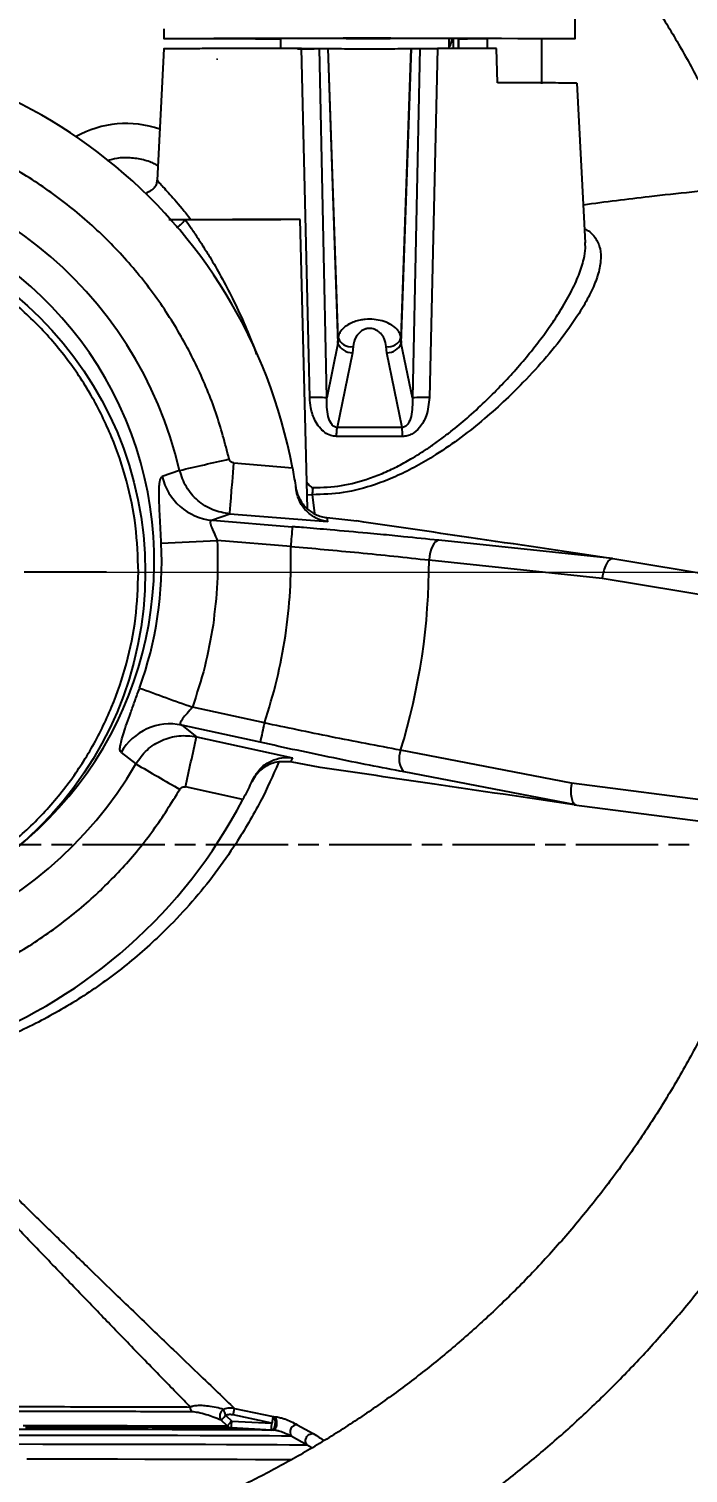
# Model space of a CAD drawing. Header units: millimetres. Extents: x 2379 to 4059, y 879 to 2067.
# Drawn here: x 3124.4 to 3220.6, y 1099.9 to 1310.6 of the extents above; entities that cross this region are included whole.
import ezdxf

# ---------------------------------------------------------------- set-up
doc = ezdxf.new("R2010")
doc.units = ezdxf.units.MM
doc.linetypes.add('AM_ISO08W050', pattern=[18, 12, -1.5, 3, -1.5])
doc.layers.add('AM_5', color=3, linetype='Continuous', lineweight=25)
doc.layers.add('AM_7', color=4, linetype='AM_ISO08W050', lineweight=25)
doc.styles.add('SLDTEXTSTYLE1', font='txt.shx', dxfattribs={"width": 0.7, "bigfont": 'gbcbig.shx'})
doc.dimstyles.new('SLDDIMSTYLE12$0', dxfattribs={"dimtxt": 12, "dimasz": 10, "dimexe": 0, "dimexo": 0.0625, "dimgap": 0.875, "dimtad": 1, "dimdec": 1, "dimlfac": 1.8, "dimrnd": 1e-09, "dimzin": 12, "dimdsep": 46, "dimtxsty": 'SLDTEXTSTYLE1', "dimcen": 0.09, "dimdle": 8.16, "dimclrd": 3, "dimclre": 3, "dimadec": 0, "dimazin": 3, "dimtfac": 1, "dimtdec": 1, "dimtofl": 0, "dimtmove": 0, "dimatfit": 3, "dimfxl": 0, "dimfrac": 2, "dimtolj": 1, "dimlwd": 5, "dimlwe": 5, "dimarcsym": 0})
doc.dimstyles.new('SLDDIMSTYLE12$3', dxfattribs={"dimtxt": 12, "dimasz": 10, "dimexe": 0, "dimexo": 0.0625, "dimgap": 0.875, "dimtad": 1, "dimdec": 1, "dimlfac": 1.8, "dimrnd": 1e-09, "dimzin": 12, "dimdsep": 46, "dimtxsty": 'SLDTEXTSTYLE1', "dimcen": 0.09, "dimdle": 8.16, "dimclrd": 3, "dimclre": 3, "dimadec": 0, "dimazin": 3, "dimtfac": 1, "dimtdec": 1, "dimtofl": 0, "dimtmove": 0, "dimatfit": 3, "dimfxl": 0, "dimfrac": 2, "dimtolj": 1, "dimlwd": 5, "dimlwe": 5, "dimarcsym": 0})

# ---------------------------------------------------------------- blocks, each defined once
blk = doc.blocks.new('*D35')
at = {"layer": 'AM_5', "color": 3, "lineweight": 5, "transparency": 16777216}
blk.add_line((3089.01, 1371.54), (3089.01, 1423.9), dxfattribs=at)
at = {"layer": 'AM_5', "color": 3, "linetype": 'Continuous', "lineweight": 5, "transparency": 16777216}
for p, q in [((3099.01, 1423.9), (3256.08, 1423.9)), ((3266.08, 1305.64), (3266.08, 1423.9))]:
    blk.add_line(p, q, dxfattribs=at)
at = {"layer": 'AM_5', "color": 3, "transparency": 16777216}
for points in [[(3099.01, 1425.57), (3099.01, 1422.24), (3089.01, 1423.9)], [(3256.08, 1425.57), (3256.08, 1422.24), (3266.08, 1423.9)]]:
    blk.add_solid(points, dxfattribs=at)
at = {"layer": 'Defpoints', "color": 0, "transparency": 16777216}
for p in [(3266.08, 1423.9), (3089.01, 1371.48), (3266.08, 1305.58)]:
    blk.add_point(p, dxfattribs=at)
at = {"layer": 'AM_5', "color": 0, "transparency": 16777216, "insert": (3177.54, 1430.78), "char_height": 12, "attachment_point": 5, "style": 'SLDTEXTSTYLE1'}
blk.add_mtext('\\A1;178', dxfattribs=at)
blk = doc.blocks.new('*D43')
at = {"layer": 'AM_5', "color": 3, "lineweight": 5, "transparency": 16777216}
blk.add_line((3381.35, 1348.79), (3395.7, 1348.79), dxfattribs=at)
at = {"layer": 'AM_5', "color": 3, "linetype": 'Continuous', "lineweight": 5, "transparency": 16777216}
for p, q in [((3395.7, 1338.79), (3395.7, 1241.34)), ((3135.75, 1231.34), (3395.7, 1231.34))]:
    blk.add_line(p, q, dxfattribs=at)
at = {"layer": 'AM_5', "color": 3, "transparency": 16777216}
for points in [[(3394.03, 1338.79), (3397.37, 1338.79), (3395.7, 1348.79)], [(3394.03, 1241.34), (3397.37, 1241.34), (3395.7, 1231.34)]]:
    blk.add_solid(points, dxfattribs=at)
at = {"layer": 'Defpoints', "color": 0, "transparency": 16777216}
for p in [(3381.29, 1348.79), (3135.69, 1231.34), (3395.7, 1231.34)]:
    blk.add_point(p, dxfattribs=at)
at = {"layer": 'AM_5', "color": 0, "transparency": 16777216, "insert": (3388.82, 1299.3), "char_height": 12, "attachment_point": 5, "rotation": 90, "style": 'SLDTEXTSTYLE1'}
blk.add_mtext('\\A1;115', dxfattribs=at)
blk = doc.blocks.new('*D31')
at = {"layer": 'AM_5', "color": 3, "linetype": 'Continuous', "lineweight": 5, "transparency": 16777216}
blk.add_line((3252.82, 1384.1), (3219.14, 1358.1), dxfattribs=at)
at = {"layer": 'AM_5', "color": 3, "lineweight": 5, "transparency": 16777216}
for p, q in [((3151.85, 1306.07), (3151.85, 1306.25)), ((3151.76, 1306.16), (3151.94, 1306.16))]:
    blk.add_line(p, q, dxfattribs=at)
at = {"layer": 'AM_5', "color": 3, "transparency": 16777216}
blk.add_solid([(3218.12, 1359.42), (3220.16, 1356.78), (3211.22, 1351.99)], dxfattribs=at)
at = {"layer": 'Defpoints', "color": 0, "transparency": 16777216}
for p in [(3211.22, 1351.99), (3092.48, 1260.33)]:
    blk.add_point(p, dxfattribs=at)
at = {"layer": 'AM_5', "color": 0, "transparency": 16777216, "insert": (3235.74, 1379.59), "char_height": 12, "attachment_point": 5, "rotation": 37.6642, "style": 'SLDTEXTSTYLE1'}
blk.add_mtext('\\A1;%%C345', dxfattribs=at)

msp = doc.modelspace()

# ---------------------------------------------------------------- linework, layer by layer
at = {"color": 7, "linetype": 'Continuous', "lineweight": 25}
for p, q in [((3204.083, 1309.157), (3204.083, 1313.411)), ((3144.083, 1310.579), (3144.083, 1309.157)), ((3161.083, 1309.157), (3161.083, 1307.657)), ((3185.714, 1307.669), (3185.714, 1309.169)), ((3186.307, 1307.659), (3186.307, 1309.169)), ((3187.083, 1309.157), (3187.023, 1309.159)), ((3187.023, 1309.159), (3187.023, 1307.659)), ((3187.083, 1307.657), (3187.083, 1309.157)), ((3191.23, 1309.17), (3191.23, 1307.709)), ((3199.23, 1302.57), (3199.23, 1309.17)), ((3144.083, 1307.657), (3143.079, 1288.512)), ((3163.565, 1307.656), (3166.01, 1307.657)), ((3165.345, 1256.796), (3164.16, 1307.717)), ((3167.82, 1256.758), (3166.76, 1307.714)), ((3166.76, 1307.714), (3167.972, 1307.704)), ((3167.972, 1307.704), (3169.461, 1264.685)), ((3167.972, 1307.704), (3168.05, 1307.703)), ((3169.511, 1265.572), (3168.05, 1307.703)), ((3180.116, 1307.703), (3178.654, 1265.572)), ((3178.705, 1264.685), (3180.194, 1307.704)), ((3180.116, 1307.703), (3180.194, 1307.704)), ((3180.194, 1307.704), (3181.405, 1307.714)), ((3181.405, 1307.714), (3180.346, 1256.758)), ((3184.006, 1307.717), (3182.82, 1256.796)), ((3192.741, 1302.708), (3192.59, 1307.707)), ((3205.565, 1279.377), (3204.345, 1302.657)), ((3165.037, 1240.607), (3163.933, 1282.772)), ((3169.461, 1264.685), (3167.82, 1256.758)), ((3169.461, 1264.685), (3169.511, 1265.572)), ((3171.672, 1264.225), (3171.567, 1263.338)), ((3176.598, 1263.338), (3176.494, 1264.225)), ((3178.654, 1265.572), (3178.705, 1264.685)), ((3180.346, 1256.758), (3178.705, 1264.685)), ((3171.567, 1263.338), (3169.352, 1252.439)), ((3178.814, 1252.439), (3176.598, 1263.338)), ((3154.277, 1247.261), (3162.816, 1246.572)), ((3146.364, 1246.175), (3143.83, 1245.306)), ((3163.292, 1243.693), (3163.559, 1242.656)), ((3164.984, 1242.642), (3165.717, 1242.625)), ((3165.717, 1242.625), (3166.043, 1239.916)), ((3153.676, 1239.814), (3151.144, 1238.898)), ((3151.144, 1238.898), (3162.807, 1237.958)), ((3167.953, 1238.663), (3153.676, 1239.814)), ((3167.863, 1239.287), (3172.222, 1238.793)), ((3167.863, 1239.287), (3167.953, 1238.663)), ((3162.576, 1235.087), (3151.853, 1235.951)), ((3209.499, 1233.303), (3184.16, 1235.981)), ((3182.755, 1233.108), (3208.022, 1230.464)), ((3234.74, 1229.074), (3209.301, 1233.346)), ((3141.357, 1231.2), (3141.357, 1231.208)), ((3208.022, 1230.464), (3241.674, 1224.85)), ((3158.73, 1209.336), (3148.222, 1211.643)), ((3146.682, 1209.021), (3148.823, 1207.325)), ((3158.111, 1206.512), (3146.682, 1209.021)), ((3148.823, 1207.325), (3162.813, 1204.254)), ((3203.553, 1200.543), (3178.609, 1205.351)), ((3137.814, 1205.027), (3139.971, 1203.376)), ((3162.813, 1204.254), (3162.537, 1203.64)), ((3166.855, 1202.848), (3162.537, 1203.64)), ((3157.435, 1201.667), (3156.877, 1200.752)), ((3156.877, 1200.752), (3157.038, 1201.108)), ((3204.135, 1197.386), (3179.111, 1202.182)), ((3155.583, 1198.162), (3147.218, 1199.998)), ((3237.385, 1196.142), (3203.553, 1200.543)), ((3203.933, 1197.401), (3229.517, 1194.101)), ((3153.083, 1108.328), (3153.97, 1107.483)), ((3159.812, 1107.19), (3154.182, 1108.384)), ((3154.388, 1109.336), (3160.009, 1108.145)), ((3153.295, 1106.778), (3152.41, 1107.623)), ((3159.761, 1106.194), (3153.92, 1106.487)), ((3153.97, 1107.483), (3159.812, 1107.19)), ((3159.993, 1106.18), (3159.761, 1106.194)), ((3160.009, 1108.145), (3160.241, 1108.131)), ((3163.532, 1106.967), (3165.845, 1105.661)), ((3164.96, 1103.984), (3162.654, 1105.301)), ((3165.666, 1103.593), (3164.96, 1103.984))]:
    msp.add_line(p, q, dxfattribs=at)
at = {"color": 7, "linetype": 'Continuous', "lineweight": 25, "flags": 128}
for points in [[(3161.083, 1309.099), (3160.254, 1309.1), (3157.456, 1309.103), (3154.854, 1309.107), (3152.477, 1309.112), (3150.353, 1309.117), (3148.508, 1309.123), (3146.962, 1309.129), (3145.735, 1309.136), (3144.839, 1309.142), (3144.287, 1309.149), (3144.084, 1309.156), (3144.232, 1309.163), (3144.731, 1309.17), (3145.573, 1309.177), (3146.75, 1309.183), (3148.248, 1309.189), (3150.048, 1309.195), (3152.13, 1309.2), (3154.469, 1309.205), (3157.039, 1309.209), (3159.808, 1309.213), (3162.744, 1309.216), (3165.814, 1309.218), (3168.98, 1309.22), (3172.206, 1309.221), (3175.455, 1309.221), (3178.687, 1309.22), (3181.865, 1309.219), (3184.952, 1309.216), (3187.911, 1309.214), (3190.709, 1309.21), (3193.311, 1309.206), (3195.688, 1309.201), (3197.812, 1309.196), (3199.657, 1309.19), (3201.203, 1309.184), (3202.431, 1309.178), (3203.326, 1309.171), (3203.878, 1309.164), (3204.081, 1309.157), (3203.933, 1309.15), (3203.434, 1309.143), (3202.592, 1309.137), (3201.415, 1309.13), (3199.918, 1309.124), (3199.23, 1309.122)], [(3155.806, 1309.172), (3156.846, 1309.173), (3157.669, 1309.175), (3158.185, 1309.177), (3158.339, 1309.18), (3158.114, 1309.182), (3157.535, 1309.184), (3156.663, 1309.186), (3155.594, 1309.187), (3154.443, 1309.187), (3153.336, 1309.186), (3152.391, 1309.185), (3151.712, 1309.183), (3151.372, 1309.18), (3151.408, 1309.178), (3151.816, 1309.176), (3152.552, 1309.174), (3153.536, 1309.173), (3154.661, 1309.172), (3155.806, 1309.172)], [(3161.083, 1309.154), (3160.573, 1309.153), (3160.197, 1309.151), (3160.049, 1309.15), (3160.144, 1309.148), (3160.473, 1309.147), (3161.005, 1309.145), (3161.083, 1309.145)], [(3174.664, 1309.197), (3175.704, 1309.198), (3176.527, 1309.199), (3177.043, 1309.201), (3177.197, 1309.204), (3176.972, 1309.206), (3176.392, 1309.208), (3175.521, 1309.21), (3174.452, 1309.211), (3173.301, 1309.211), (3172.194, 1309.21), (3171.249, 1309.209), (3170.57, 1309.207), (3170.23, 1309.205), (3170.266, 1309.202), (3170.674, 1309.2), (3171.41, 1309.198), (3172.394, 1309.197), (3173.519, 1309.196), (3174.664, 1309.197)], [(3187.023, 1309.159), (3187.592, 1309.16), (3187.969, 1309.162), (3188.116, 1309.164), (3188.021, 1309.165), (3187.692, 1309.167), (3187.161, 1309.168), (3186.479, 1309.169), (3185.714, 1309.169)], [(3191.23, 1309.104), (3191.127, 1309.104), (3188.357, 1309.1), (3187.083, 1309.099)], [(3178.814, 1252.439), (3177.637, 1252.439), (3176.455, 1252.439), (3175.269, 1252.439), (3174.083, 1252.439), (3172.896, 1252.439), (3171.711, 1252.439), (3170.529, 1252.439), (3169.352, 1252.439)], [(3178.899, 1251.13), (3177.7, 1251.131), (3176.497, 1251.131), (3175.291, 1251.131), (3174.083, 1251.131), (3172.875, 1251.131), (3171.668, 1251.131), (3170.465, 1251.131), (3169.267, 1251.13)], [(3153.676, 1239.814), (3153.693, 1240.028), (3153.731, 1240.5), (3153.789, 1241.213), (3153.864, 1242.141), (3153.954, 1243.252), (3154.055, 1244.506), (3154.164, 1245.858), (3154.277, 1247.261)], [(3184.16, 1235.981), (3183.928, 1235.916), (3183.697, 1235.746), (3183.474, 1235.476), (3183.269, 1235.119), (3183.088, 1234.686), (3182.938, 1234.194), (3182.826, 1233.661), (3182.755, 1233.108)], [(3159.993, 1106.18), (3158.365, 1106.191), (3156.393, 1106.201), (3154.087, 1106.211), (3151.459, 1106.221), (3148.521, 1106.23), (3145.288, 1106.239), (3141.776, 1106.247), (3138.002, 1106.254), (3133.986, 1106.262), (3129.747, 1106.268), (3125.306, 1106.274), (3120.686, 1106.279)], [(3123.525, 1106.858), (3127.643, 1106.853), (3131.556, 1106.846), (3135.244, 1106.839), (3138.687, 1106.832), (3141.868, 1106.824), (3144.769, 1106.815), (3147.376, 1106.807), (3149.673, 1106.797), (3151.65, 1106.788), (3153.295, 1106.778)], [(3153.92, 1106.487), (3152.258, 1106.497), (3150.262, 1106.506), (3147.942, 1106.516), (3145.311, 1106.525), (3142.381, 1106.533), (3139.169, 1106.541), (3135.692, 1106.549), (3131.968, 1106.556), (3128.017, 1106.562), (3123.86, 1106.568)], [(3159.761, 1106.194), (3159.855, 1106.207), (3159.946, 1106.251), (3160.034, 1106.325), (3160.115, 1106.427), (3160.186, 1106.552), (3160.245, 1106.699), (3160.29, 1106.86), (3160.32, 1107.032)], [(3162.654, 1105.301), (3161.239, 1105.311), (3159.49, 1105.322), (3157.415, 1105.332), (3155.024, 1105.342), (3152.327, 1105.351), (3149.338, 1105.36), (3146.07, 1105.369), (3142.539, 1105.377), (3138.759, 1105.384), (3134.75, 1105.391), (3130.53, 1105.397), (3126.117, 1105.403), (3121.534, 1105.408)], [(3164.96, 1103.984), (3163.845, 1103.995), (3162.384, 1104.006), (3160.582, 1104.016), (3158.448, 1104.027), (3155.992, 1104.037), (3153.226, 1104.046), (3150.162, 1104.055), (3146.815, 1104.064), (3143.2, 1104.072), (3139.334, 1104.08), (3135.235, 1104.087), (3130.921, 1104.093), (3126.414, 1104.099), (3121.733, 1104.104)], [(3124.063, 1101.982), (3128.655, 1101.977), (3133.069, 1101.971), (3137.286, 1101.964), (3141.286, 1101.957), (3145.051, 1101.949), (3148.565, 1101.941), (3151.812, 1101.932), (3154.776, 1101.923), (3157.446, 1101.914), (3159.808, 1101.904), (3161.853, 1101.893), (3162.801, 1101.888)]]:
    msp.add_lwpolyline(points, dxfattribs=at)
at = {"color": 7, "linetype": 'Continuous', "lineweight": 25}
msp.add_circle((3088.857, 1231.342), 52.5, dxfattribs=at)
for centre, radius, start, end in [((3174.841, -1553.868), 2863.057, 89.782405, 90.275337), ((3089.083, 1232.842), 75, 10.54851, 92.46086), ((3138.579, 1281.769), 15, 70.97396, 119.21781), ((3089.083, 1232.853), 58.809, 13.09228, 89.91829), ((3089.083, 1232.933), 53.574, 308.26934, 171.50515), ((3171.511, 1265.572), 2.234, 203.39428, 271.42772), ((3171.357, 1266.126), 1.927, 196.70211, 279.40565), ((3176.809, 1266.126), 1.927, 260.59454, 343.29737), ((3176.654, 1265.572), 2.234, 268.57245, 336.60531), ((3166.335, 1240.652), 16.174, 84.73329, 93.50893), ((3181.831, 1240.652), 16.174, 86.49111, 95.26667), ((3168.874, 1251.134), 10.025, 359.97591, 7.47448), ((2878.948, 2422.055), 1205.904, 282.812128, 283.164856), ((3151.899, 1247.138), 8.275, 192.79006, 264.76479), ((8093.995, 839.043), 4947.297, 175.375054, 175.408407), ((3089.083, 1232.916), 54.664, 340.22854, 2.782), ((3087.269, 2530.324), 1295.983, 272.494846, 272.856436), ((3089.083, 1232.91), 93.672, 342.88971, 0.12059), ((3612.613, 2508.539), 1377.533, 249.958184, 250.298612), ((4952.956, 814.47), 1837.163, 167.588415, 167.678588), ((3145, 1200.914), 8.28, 78.27823, 150.21456), ((-1512.809, 2224.468), 4771.31, 347.60122, 347.691294), ((3181.443, 1204.176), 3.068, 157.4808, 220.53113), ((3089.083, 1232.854), 58.81, 253.09221, 329.91815), ((3827.219, 2378.03), 1360.927, 239.669618, 239.98259), ((3089.083, 1232.842), 75, 250.55137, 332.45778), ((2283.886, 1297.19), 890.541, 347.759661, 347.822332), ((3153.974, 1107.419), 0.933, 223.34923, 266.65686), ((3159.156, 1107.306), 1.197, 346.77793, 44.49537), ((3163.543, 1105.897), 1.071, 90.60321, 213.8212)]:
    msp.add_arc(centre, radius, start, end, dxfattribs=at)
for points, knots in [([(3088.65, 1062.611), (3091.21, 1062.636), (3094.79, 1062.67), (3100.06, 1062.949), (3104.524, 1063.284), (3109.84, 1063.85), (3115.409, 1064.623), (3121.223, 1065.633), (3127.194, 1066.889), (3133.27, 1068.4), (3139.408, 1070.171), (3145.573, 1072.205), (3151.737, 1074.504), (3157.873, 1077.07), (3163.962, 1079.9), (3169.981, 1082.994), (3175.914, 1086.348), (3181.743, 1089.961), (3187.453, 1093.826), (3193.028, 1097.94), (3198.456, 1102.298), (3203.721, 1106.892), (3208.813, 1111.716), (3213.717, 1116.764), (3218.424, 1122.027), (3222.922, 1127.497), (3227.2, 1133.165), (3231.249, 1139.022), (3235.059, 1145.059), (3238.62, 1151.265), (3241.926, 1157.629), (3244.966, 1164.142), (3247.735, 1170.791), (3250.226, 1177.566), (3252.431, 1184.453), (3254.346, 1191.442), (3255.965, 1198.52), (3257.282, 1205.673), (3258.295, 1212.89), (3259, 1220.158), (3259.393, 1227.462), (3259.471, 1234.79), (3259.234, 1242.128), (3258.68, 1249.462), (3257.808, 1256.78), (3256.618, 1264.067), (3255.11, 1271.31), (3253.285, 1278.494), (3251.144, 1285.607), (3248.69, 1292.635), (3245.926, 1299.563), (3242.853, 1306.38), (3239.476, 1313.07), (3235.798, 1319.622), (3231.824, 1326.022), (3227.559, 1332.257), (3223.008, 1338.315), (3218.176, 1344.184), (3213.069, 1349.85), (3207.693, 1355.303), (3202.246, 1360.35), (3196.773, 1365.003), (3191.314, 1369.272), (3185.689, 1373.314), (3179.908, 1377.123), (3173.98, 1380.691), (3167.918, 1384.013), (3161.732, 1387.083), (3155.436, 1389.897), (3149.042, 1392.449), (3142.567, 1394.735), (3136.029, 1396.751), (3129.454, 1398.493), (3122.881, 1399.958), (3116.387, 1401.14), (3110.098, 1402.037), (3104.574, 1402.62), (3099.691, 1402.988), (3094.867, 1403.228), (3088.893, 1403.345), (3083.376, 1403.234), (3078.107, 1402.963), (3073.643, 1402.625), (3068.326, 1402.06), (3062.757, 1401.287), (3056.944, 1400.277), (3050.973, 1399.021), (3044.897, 1397.51), (3038.759, 1395.739), (3032.594, 1393.705), (3026.43, 1391.406), (3020.293, 1388.841), (3014.205, 1386.01), (3008.186, 1382.916), (3002.253, 1379.562), (2996.424, 1375.95), (2990.714, 1372.084), (2985.138, 1367.97), (2979.711, 1363.613), (2974.445, 1359.018), (2969.354, 1354.194), (2964.449, 1349.146), (2959.742, 1343.883), (2955.245, 1338.413), (2950.966, 1332.745), (2946.918, 1326.888), (2943.108, 1320.851), (2939.546, 1314.645), (2936.241, 1308.281), (2933.199, 1301.769), (2930.437, 1295.117), (2928.1, 1288.835), (2926.821, 1284.73), (2926.258, 1282.922)], [0, 0, 0, 0, 0.0102074, 0.014274, 0.021037, 0.0280561, 0.0355867, 0.0434511, 0.0515783, 0.0599113, 0.0684099, 0.0770439, 0.085791, 0.0946336, 0.1035582, 0.112554, 0.1216124, 0.1307262, 0.1398897, 0.1490979, 0.1583469, 0.1676331, 0.1769537, 0.1863062, 0.1956884, 0.2050985, 0.2145348, 0.2239961, 0.233481, 0.2429885, 0.2525178, 0.262068, 0.2716385, 0.2812287, 0.2908382, 0.3004664, 0.3101132, 0.3197782, 0.3294613, 0.3391624, 0.3488814, 0.3586183, 0.3683733, 0.3781464, 0.387938, 0.3977483, 0.4075776, 0.4174265, 0.4272956, 0.4371854, 0.4470968, 0.4570307, 0.4669882, 0.4769704, 0.486979, 0.4970156, 0.5070822, 0.5171812, 0.5273154, 0.5374882, 0.5477037, 0.5569145, 0.5661226, 0.5753266, 0.5845258, 0.5937191, 0.6029052, 0.6120821, 0.6212471, 0.6303962, 0.6395236, 0.6486197, 0.6576679, 0.6666375, 0.6754633, 0.6839789, 0.6919633, 0.6976055, 0.7035012, 0.7112199, 0.7214273, 0.7254939, 0.7322569, 0.739276, 0.7468066, 0.754671, 0.7627982, 0.7711312, 0.7796298, 0.7882638, 0.7970109, 0.8058535, 0.8147781, 0.8237739, 0.8328323, 0.8419461, 0.8511096, 0.8603178, 0.8695668, 0.878853, 0.8881736, 0.8975261, 0.9069083, 0.9163184, 0.9257547, 0.935216, 0.9447009, 0.9542084, 0.9637377, 0.9732879, 0.9828584, 0.9924486, 1, 1, 1, 1]), ([(3089.466, 1383.3), (3091.867, 1383.262), (3095.225, 1383.21), (3100.168, 1382.906), (3104.357, 1382.549), (3109.344, 1381.958), (3114.565, 1381.158), (3120.011, 1380.121), (3125.599, 1378.837), (3131.279, 1377.298), (3137.007, 1375.501), (3142.75, 1373.44), (3148.481, 1371.116), (3154.173, 1368.529), (3159.805, 1365.679), (3165.357, 1362.569), (3170.81, 1359.202), (3176.147, 1355.583), (3181.353, 1351.716), (3186.412, 1347.607), (3191.31, 1343.263), (3196.033, 1338.69), (3200.569, 1333.897), (3204.905, 1328.891), (3209.03, 1323.682), (3212.932, 1318.279), (3216.601, 1312.691), (3220.028, 1306.93), (3223.202, 1301.006), (3226.116, 1294.931), (3228.76, 1288.717), (3231.128, 1282.374), (3233.213, 1275.917), (3235.008, 1269.358), (3236.508, 1262.71), (3237.706, 1255.986), (3238.603, 1249.2), (3239.178, 1242.366), (3239.453, 1236.299), (3239.401, 1232.516), (3239.38, 1231.022)], [0, 0, 0, 0, 0.0302952, 0.0423856, 0.0624901, 0.08336, 0.1057536, 0.1291426, 0.1533151, 0.1781023, 0.2033838, 0.2290707, 0.2550958, 0.2814075, 0.3079654, 0.3347376, 0.3616982, 0.3888263, 0.4161047, 0.4435189, 0.4710571, 0.4987089, 0.526466, 0.5543209, 0.5822674, 0.6103001, 0.6384144, 0.6666062, 0.6948723, 0.7232096, 0.7516156, 0.7800883, 0.8086258, 0.8372268, 0.86589, 0.8946146, 0.9234, 0.9522458, 0.9811519, 1, 1, 1, 1]), ([(3185.714, 1307.999), (3185.739, 1308.023), (3185.85, 1308.125), (3185.933, 1308.371), (3186.041, 1308.717), (3186.099, 1308.987), (3186.117, 1309.146), (3186.119, 1309.169)], [0, 0, 0, 0, 0.0912693, 0.40164015, 0.68935573, 0.95509256, 1, 1, 1, 1]), ([(3186.094, 1309.169), (3186.089, 1309.133), (3186.068, 1308.975), (3186.009, 1308.738), (3185.923, 1308.481), (3185.824, 1308.279), (3185.75, 1308.246), (3185.714, 1308.23)], [0, 0, 0, 0, 0.06922627, 0.30411877, 0.538703, 0.77359564, 1, 1, 1, 1]), ([(3164.16, 1307.717), (3162.535, 1307.716), (3159.285, 1307.713), (3154.947, 1307.706), (3151.17, 1307.699), (3148.11, 1307.689), (3145.815, 1307.679), (3144.493, 1307.668), (3143.942, 1307.661), (3144.094, 1307.657), (3144.099, 1307.657)], [0, 0, 0, 0, 0.142093, 0.2841861, 0.4262791, 0.5683721, 0.7104651, 0.8525582, 0.9946512, 1, 1, 1, 1]), ([(3164.16, 1307.717), (3164.296, 1307.717), (3164.568, 1307.717), (3164.991, 1307.717), (3165.393, 1307.717), (3165.771, 1307.717), (3166.113, 1307.716), (3166.405, 1307.716), (3166.635, 1307.715), (3166.718, 1307.714), (3166.76, 1307.714)], [0, 0, 0, 0, 0.127216, 0.2544341, 0.3779205, 0.4947282, 0.6206235, 0.7467334, 0.8732952, 1, 1, 1, 1]), ([(3181.405, 1307.714), (3181.447, 1307.714), (3181.529, 1307.715), (3181.757, 1307.716), (3182.043, 1307.716), (3182.388, 1307.717), (3182.774, 1307.717), (3183.184, 1307.717), (3183.605, 1307.717), (3183.872, 1307.717), (3184.006, 1307.717)], [0, 0, 0, 0, 0.1253783, 0.250549, 0.376047, 0.500503, 0.6244386, 0.7499446, 0.8747284, 1, 1, 1, 1]), ([(3204.276, 1302.657), (3204.283, 1302.658), (3204.301, 1302.663), (3203.692, 1302.671), (3202.526, 1302.679), (3200.801, 1302.688), (3198.574, 1302.695), (3195.909, 1302.702), (3193.797, 1302.706), (3192.741, 1302.708)], [0, 0, 0, 0, 0.0913066, 0.2427555, 0.3942044, 0.5456533, 0.6971022, 0.8485511, 1, 1, 1, 1]), ([(3153.597, 1247.843), (3152.996, 1250.11), (3151.781, 1254.695), (3149.009, 1261.346), (3145.494, 1267.823), (3141.179, 1273.979), (3136.118, 1279.686), (3130.403, 1284.796), (3124.138, 1289.213), (3117.439, 1292.86), (3110.469, 1295.678), (3103.367, 1297.645), (3096.263, 1298.848), (3091.521, 1299.001), (3089.177, 1299.076)], [0, 0, 0, 0, 0.07919299, 0.16015936, 0.24278284, 0.32785451, 0.41364109, 0.49999999, 0.58635361, 0.67214028, 0.75721715, 0.83983537, 0.92080432, 1, 1, 1, 1]), ([(3143.19, 1290.624), (3143.089, 1290.686), (3142.444, 1291.082), (3141.079, 1291.509), (3139.167, 1291.824), (3137.361, 1291.78), (3136.265, 1291.479), (3135.798, 1291.351)], [0, 0, 0, 0, 0.0465662, 0.2977915, 0.5537993, 0.8098071, 1, 1, 1, 1]), ([(3143.082, 1288.557), (3143.057, 1288.363), (3143.01, 1287.992), (3142.765, 1287.524), (3142.485, 1287.199), (3142.246, 1287.009), (3142.103, 1286.921), (3142.04, 1286.886), (3142.012, 1286.871), (3141.981, 1286.855), (3141.93, 1286.83), (3141.869, 1286.802), (3141.768, 1286.758), (3141.596, 1286.676), (3141.495, 1286.614), (3141.551, 1286.492), (3141.565, 1286.462)], [0, 0, 0, 0, 0.1013862, 0.1933878, 0.2688421, 0.3221095, 0.3507488, 0.3558351, 0.3594473, 0.3676185, 0.3776138, 0.4043773, 0.4412492, 0.5470788, 0.8914268, 1, 1, 1, 1]), ([(3143.105, 1288.511), (3143.107, 1288.498), (3143.111, 1288.466), (3143.406, 1288.129), (3143.932, 1287.549), (3144.942, 1286.43), (3146.285, 1284.95), (3147.568, 1283.329), (3147.997, 1282.788)], [0, 0, 0, 0, 0.1071223, 0.2549508, 0.4034906, 0.5526872, 0.8507097, 1, 1, 1, 1]), ([(3227.345, 1287.382), (3223.19, 1286.978), (3215.82, 1286.263), (3208.478, 1285.306), (3205.276, 1284.888)], [0, 0, 0, 0, 0.56379171, 1, 1, 1, 1]), ([(3144.808, 1282.778), (3144.864, 1282.779), (3145.098, 1282.781), (3145.853, 1282.783), (3146.713, 1282.785), (3147.143, 1282.786)], [0, 0, 0, 0, 0.136953, 0.5689836, 1, 1, 1, 1]), ([(3147.143, 1282.786), (3147.065, 1282.667), (3146.902, 1282.414), (3146.551, 1282.049), (3146.194, 1281.752), (3145.953, 1281.628), (3145.868, 1281.584)], [0, 0, 0, 0, 0.2518499, 0.5312867, 0.8327048, 1, 1, 1, 1]), ([(3147.083, 1282.772), (3147.188, 1282.77), (3147.399, 1282.766), (3149.017, 1282.761), (3151.331, 1282.757), (3153.166, 1282.757), (3154.083, 1282.757)], [0, 0, 0, 0, 0.2499974, 0.4999983, 0.7499991, 1, 1, 1, 1]), ([(3147.143, 1282.786), (3147.411, 1282.41), (3147.965, 1281.633), (3148.85, 1280.331), (3149.791, 1278.886), (3150.998, 1276.937), (3152.475, 1274.393), (3153.531, 1272.322), (3154.083, 1271.24)], [0, 0, 0, 0, 0.1137197, 0.2349762, 0.3642262, 0.501846, 0.7399032, 1, 1, 1, 1]), ([(3163.933, 1282.772), (3163.896, 1282.773), (3163.823, 1282.776), (3163.237, 1282.78), (3162.327, 1282.783), (3161.092, 1282.787), (3159.591, 1282.789), (3157.877, 1282.791), (3156.017, 1282.792), (3154.728, 1282.793), (3154.083, 1282.793)], [0, 0, 0, 0, 0.12496588, 0.24997076, 0.37497563, 0.49998051, 0.62498538, 0.74999025, 0.87499513, 1, 1, 1, 1]), ([(3154.083, 1282.757), (3154.997, 1282.757), (3156.826, 1282.757), (3159.183, 1282.761), (3160.636, 1282.766), (3161.26, 1282.77), (3161.083, 1282.772), (3161.083, 1282.772)], [0, 0, 0, 0, 0.2499991, 0.4999983, 0.7499974, 0.9999966, 1, 1, 1, 1]), ([(3205.459, 1281.392), (3205.575, 1281.341), (3206.315, 1281.012), (3207.111, 1280.074), (3207.804, 1278.572), (3207.872, 1276.737), (3207.433, 1274.671), (3206.523, 1272.378), (3205.054, 1269.647), (3202.897, 1266.421), (3199.981, 1262.749), (3196.83, 1259.293), (3193.623, 1256.152), (3190.468, 1253.362), (3187.04, 1250.662), (3183.725, 1248.4), (3180.626, 1246.599), (3177.835, 1245.223), (3174.409, 1243.877), (3170.322, 1242.773), (3167.229, 1242.674), (3165.717, 1242.625)], [0, 0, 0, 0, 0.0100416, 0.064236, 0.1195298, 0.1741679, 0.228913, 0.2826087, 0.3380664, 0.4101543, 0.4835122, 0.5567196, 0.6114301, 0.6666193, 0.7218901, 0.7770202, 0.8146224, 0.8517607, 0.888283, 0.9454016, 1, 1, 1, 1]), ([(3174.082, 1245.021), (3174.8, 1245.288), (3176.244, 1245.826), (3178.34, 1246.84), (3180.158, 1247.85), (3181.739, 1248.83), (3183.117, 1249.751), (3184.533, 1250.765), (3186.292, 1252.112), (3188.453, 1253.913), (3190.844, 1256.101), (3193.126, 1258.383), (3195.245, 1260.673), (3197.153, 1262.905), (3198.931, 1265.151), (3200.478, 1267.275), (3202.047, 1269.649), (3203.474, 1272.122), (3204.661, 1274.683), (3205.331, 1276.835), (3205.602, 1278.403), (3205.545, 1279.146), (3205.525, 1279.408)], [0, 0, 0, 0, 0.037187, 0.0748717, 0.1136171, 0.1395892, 0.1672232, 0.1965337, 0.2275321, 0.2802476, 0.3421573, 0.3993351, 0.456228, 0.5175532, 0.5703857, 0.6300845, 0.6846035, 0.7613765, 0.8365978, 0.9113004, 0.9687005, 1, 1, 1, 1]), ([(3154.083, 1271.24), (3154.638, 1270.071), (3155.777, 1267.672), (3156.928, 1264.947), (3157.47, 1263.387), (3157.569, 1263.105)], [0, 0, 0, 0, 0.4377435, 0.8983772, 1, 1, 1, 1]), ([(3178.654, 1265.572), (3178.616, 1265.765), (3178.539, 1266.161), (3178.056, 1266.843), (3177.201, 1267.503), (3175.989, 1267.994), (3174.732, 1268.232), (3173.61, 1268.233), (3172.648, 1268.091), (3171.854, 1267.867), (3171.044, 1267.512), (3170.269, 1266.987), (3169.732, 1266.355), (3169.543, 1265.86), (3169.516, 1265.617), (3169.511, 1265.572)], [0, 0, 0, 0, 0.07797865, 0.16005938, 0.28085199, 0.37507052, 0.45624541, 0.54131213, 0.59349645, 0.65325461, 0.71742746, 0.80011765, 0.90138979, 0.98184799, 1, 1, 1, 1]), ([(3176.494, 1264.225), (3176.433, 1264.621), (3176.329, 1265.303), (3175.757, 1266.131), (3175.125, 1266.635), (3174.546, 1266.848), (3174.09, 1266.891), (3173.708, 1266.858), (3173.301, 1266.739), (3172.871, 1266.504), (3172.454, 1266.146), (3171.875, 1265.399), (3171.757, 1264.72), (3171.672, 1264.225)], [0, 0, 0, 0, 0.1748684, 0.3014405, 0.3919947, 0.4632498, 0.499207, 0.5351435, 0.5830373, 0.634939, 0.7016582, 0.7830506, 1, 1, 1, 1]), ([(3169.267, 1251.13), (3168.975, 1251.158), (3168.357, 1251.218), (3167.486, 1251.702), (3166.725, 1252.451), (3165.977, 1253.642), (3165.469, 1255.126), (3165.382, 1256.294), (3165.345, 1256.796)], [0, 0, 0, 0, 0.115598, 0.2450317, 0.3884431, 0.5396564, 0.802334, 1, 1, 1, 1]), ([(3169.352, 1252.439), (3169.271, 1252.444), (3169.106, 1252.454), (3168.795, 1252.609), (3168.342, 1253.11), (3167.829, 1254.516), (3167.824, 1255.844), (3167.82, 1256.758)], [0, 0, 0, 0, 0.0456546, 0.0934494, 0.2001519, 0.4495712, 1, 1, 1, 1]), ([(3180.346, 1256.758), (3180.342, 1255.843), (3180.336, 1254.515), (3179.823, 1253.108), (3179.37, 1252.608), (3179.059, 1252.454), (3178.894, 1252.444), (3178.814, 1252.439)], [0, 0, 0, 0, 0.5509774, 0.8002511, 0.9067429, 0.9544192, 1, 1, 1, 1]), ([(3182.82, 1256.796), (3182.719, 1255.884), (3182.545, 1254.312), (3181.536, 1252.475), (3180.483, 1251.548), (3179.589, 1251.18), (3179.127, 1251.147), (3178.899, 1251.13)], [0, 0, 0, 0, 0.3590095, 0.6185355, 0.8163713, 0.9095226, 1, 1, 1, 1]), ([(3154.277, 1247.261), (3154.198, 1247.274), (3154.041, 1247.302), (3153.835, 1247.432), (3153.674, 1247.615), (3153.623, 1247.767), (3153.597, 1247.843)], [0, 0, 0, 0, 0.2501498, 0.4993714, 0.7492584, 1, 1, 1, 1]), ([(3143.683, 1235.57), (3143.65, 1236.22), (3143.585, 1237.536), (3143.488, 1239.399), (3143.405, 1241.095), (3143.359, 1242.531), (3143.368, 1243.687), (3143.462, 1244.864), (3143.683, 1245.129), (3143.83, 1245.306)], [0, 0, 0, 0, 0.1235233, 0.2501507, 0.3747805, 0.5002123, 0.6235234, 0.7497125, 1, 1, 1, 1]), ([(3153.676, 1239.814), (3152.83, 1239.966), (3151.135, 1240.271), (3148.933, 1241.702), (3147.192, 1243.689), (3146.64, 1245.345), (3146.364, 1246.175)], [0, 0, 0, 0, 0.24870503, 0.49818959, 0.74837738, 1, 1, 1, 1]), ([(3162.816, 1246.572), (3162.97, 1245.7), (3163.167, 1244.583), (3163.314, 1243.558), (3163.346, 1243.333)], [0, 0, 0, 0, 0.7808606, 1, 1, 1, 1]), ([(3167.953, 1238.663), (3167.453, 1238.782), (3166.453, 1239.019), (3165.09, 1239.951), (3163.89, 1241.306), (3163.527, 1242.657), (3163.346, 1243.333)], [0, 0, 0, 0, 0.2505541, 0.5002593, 0.7500544, 1, 1, 1, 1]), ([(3164.936, 1244.45), (3165.043, 1244.277), (3165.206, 1244.012), (3165.488, 1243.781), (3165.679, 1243.687), (3165.783, 1243.674), (3165.833, 1243.669)], [0, 0, 0, 0, 0.4865121, 0.7444072, 0.8791826, 1, 1, 1, 1]), ([(3165.717, 1242.625), (3165.745, 1242.786), (3165.801, 1243.108), (3165.822, 1243.482), (3165.833, 1243.669)], [0, 0, 0, 0, 0.4999997, 1, 1, 1, 1]), ([(3165.833, 1243.669), (3167.217, 1243.703), (3169.996, 1243.772), (3172.717, 1244.604), (3174.082, 1245.021)], [0, 0, 0, 0, 0.4983256, 1, 1, 1, 1]), ([(3163.559, 1242.656), (3163.801, 1242.157), (3164.286, 1241.16), (3165.527, 1240.067), (3166.759, 1239.469), (3167.579, 1239.334), (3167.863, 1239.287)], [0, 0, 0, 0, 0.270985, 0.540835, 0.8409557, 1, 1, 1, 1]), ([(3151.144, 1238.898), (3151.066, 1238.884), (3150.914, 1238.858), (3150.824, 1238.672), (3150.85, 1238.385), (3151.013, 1237.877), (3151.382, 1237.067), (3151.694, 1236.327), (3151.853, 1235.951)], [0, 0, 0, 0, 0.1251651, 0.2440023, 0.362149, 0.4834229, 0.7377951, 1, 1, 1, 1]), ([(3209.301, 1233.346), (3202.4, 1234.36), (3190.075, 1236.17), (3177.677, 1237.992), (3172.222, 1238.793)], [0, 0, 0, 0, 0.5600002, 1, 1, 1, 1]), ([(3184.16, 1235.981), (3182.463, 1236.158), (3179.693, 1236.445), (3176.173, 1236.786), (3172.617, 1237.119), (3168.861, 1237.455), (3165.365, 1237.75), (3163.584, 1237.895), (3163.044, 1237.939), (3162.87, 1237.953), (3162.807, 1237.958)], [0, 0, 0, 0, 0.2501646, 0.4085572, 0.4987242, 0.7484853, 0.9263633, 0.9763214, 0.991455, 1, 1, 1, 1]), ([(3162.576, 1235.087), (3164.208, 1234.943), (3167.539, 1234.649), (3172.58, 1234.17), (3177.725, 1233.655), (3181.057, 1233.292), (3182.755, 1233.108)], [0, 0, 0, 0, 0.2354209, 0.48057, 0.7354347, 1, 1, 1, 1]), ([(3209.499, 1233.303), (3209.35, 1233.259), (3209.12, 1233.191), (3208.812, 1232.834), (3208.519, 1232.359), (3208.248, 1231.66), (3208.096, 1230.979), (3208.04, 1230.612), (3208.027, 1230.502), (3208.022, 1230.464)], [0, 0, 0, 0, 0.2389954, 0.3678324, 0.4996781, 0.7489725, 0.9246806, 0.9739409, 1, 1, 1, 1]), ([(3209.301, 1233.346), (3209.339, 1233.34), (3209.416, 1233.329), (3209.492, 1233.315), (3209.517, 1233.307), (3209.513, 1233.304), (3209.503, 1233.303), (3209.499, 1233.303)], [0, 0, 0, 0, 0.3325712, 0.6879646, 0.8313814, 0.949784, 1, 1, 1, 1]), ([(3137.814, 1205.027), (3137.755, 1205.111), (3137.636, 1205.278), (3137.67, 1205.885), (3137.847, 1206.732), (3138.181, 1207.854), (3138.644, 1209.217), (3139.22, 1210.818), (3139.856, 1212.573), (3140.304, 1213.813), (3140.525, 1214.425)], [0, 0, 0, 0, 0.1262135, 0.2512855, 0.3774369, 0.5006266, 0.6257769, 0.7501083, 0.876543, 1, 1, 1, 1]), ([(3148.222, 1211.643), (3147.961, 1211.331), (3147.447, 1210.715), (3146.857, 1210.046), (3146.552, 1209.604), (3146.442, 1209.336), (3146.473, 1209.129), (3146.611, 1209.058), (3146.682, 1209.021)], [0, 0, 0, 0, 0.2616178, 0.5161546, 0.6376198, 0.7555299, 0.8740541, 1, 1, 1, 1]), ([(3178.609, 1205.351), (3176.931, 1205.668), (3173.638, 1206.289), (3168.566, 1207.294), (3163.604, 1208.306), (3160.333, 1208.997), (3158.73, 1209.336)], [0, 0, 0, 0, 0.2645644, 0.5194287, 0.7645782, 1, 1, 1, 1]), ([(3139.971, 1203.376), (3140.475, 1204.086), (3141.483, 1205.505), (3143.724, 1206.898), (3146.251, 1207.629), (3147.965, 1207.427), (3148.823, 1207.325)], [0, 0, 0, 0, 0.250367, 0.5005248, 0.7501034, 1, 1, 1, 1]), ([(3179.111, 1202.182), (3177.443, 1202.505), (3174.105, 1203.151), (3168.869, 1204.215), (3163.524, 1205.333), (3159.919, 1206.118), (3158.111, 1206.512)], [0, 0, 0, 0, 0.2492462, 0.4987214, 0.7485201, 1, 1, 1, 1]), ([(3160.785, 1203.571), (3159.958, 1201.667), (3158.178, 1197.571), (3155.841, 1193.783), (3154.591, 1191.757)], [0, 0, 0, 0, 0.4650125, 1, 1, 1, 1]), ([(3157.038, 1201.108), (3157.409, 1201.703), (3158.152, 1202.892), (3159.696, 1203.844), (3161.273, 1204.345), (3162.299, 1204.284), (3162.813, 1204.254)], [0, 0, 0, 0, 0.2499495, 0.4997482, 0.7494576, 1, 1, 1, 1]), ([(3162.537, 1203.64), (3161.783, 1203.681), (3160.388, 1203.758), (3158.563, 1202.904), (3157.758, 1202.021), (3157.435, 1201.667)], [0, 0, 0, 0, 0.413014, 0.7645313, 1, 1, 1, 1]), ([(3157.038, 1201.108), (3156.677, 1200.351), (3156.216, 1199.382), (3155.697, 1198.382), (3155.583, 1198.162)], [0, 0, 0, 0, 0.7807887, 1, 1, 1, 1]), ([(3203.933, 1197.401), (3197.031, 1198.415), (3184.707, 1200.225), (3172.31, 1202.046), (3166.855, 1202.848)], [0, 0, 0, 0, 0.5600003, 1, 1, 1, 1]), ([(3069.819, 1169.466), (3072.083, 1168.853), (3076.661, 1167.614), (3083.807, 1166.689), (3091.174, 1166.494), (3098.663, 1167.153), (3106.135, 1168.683), (3113.418, 1171.077), (3120.376, 1174.294), (3126.884, 1178.273), (3132.81, 1182.899), (3138.064, 1188.067), (3142.658, 1193.617), (3145.16, 1197.647), (3146.398, 1199.64)], [0, 0, 0, 0, 0.079193, 0.1601594, 0.2427828, 0.3278545, 0.4136411, 0.5, 0.5863536, 0.6721403, 0.7572171, 0.8398354, 0.9208043, 1, 1, 1, 1]), ([(3146.398, 1199.64), (3146.445, 1199.705), (3146.538, 1199.836), (3146.745, 1199.963), (3146.98, 1200.028), (3147.139, 1200.008), (3147.218, 1199.998)], [0, 0, 0, 0, 0.2507416, 0.5006285, 0.7498502, 1, 1, 1, 1]), ([(3203.553, 1200.543), (3203.547, 1200.505), (3203.527, 1200.396), (3203.473, 1200.029), (3203.419, 1199.333), (3203.474, 1198.584), (3203.615, 1198.042), (3203.805, 1197.608), (3204.005, 1197.473), (3204.135, 1197.386)], [0, 0, 0, 0, 0.0260714, 0.0753362, 0.2510277, 0.500322, 0.6321631, 0.7609986, 1, 1, 1, 1]), ([(3204.135, 1197.386), (3204.141, 1197.384), (3204.154, 1197.378), (3204.137, 1197.375), (3204.067, 1197.382), (3203.984, 1197.393), (3203.933, 1197.401)], [0, 0, 0, 0, 0.1147934, 0.2642503, 0.5426543, 1, 1, 1, 1]), ([(3233.38, 1190.883), (3233.079, 1189.821), (3232.143, 1186.516), (3230.236, 1181.065), (3227.678, 1174.537), (3224.793, 1168.126), (3221.608, 1161.838), (3218.119, 1155.689), (3214.335, 1149.693), (3210.258, 1143.864), (3205.895, 1138.215), (3201.251, 1132.759), (3196.332, 1127.51), (3191.323, 1122.654), (3186.268, 1118.182), (3181.21, 1114.084), (3175.982, 1110.21), (3170.594, 1106.568), (3165.058, 1103.165), (3159.386, 1100.007), (3153.589, 1097.1), (3147.681, 1094.449), (3141.677, 1092.06), (3135.595, 1089.937), (3129.455, 1088.085), (3123.288, 1086.507), (3117.144, 1085.208), (3111.135, 1084.196), (3105.568, 1083.485), (3100.723, 1083.039), (3096.253, 1082.762), (3092.348, 1082.624), (3089.749, 1082.614), (3088.701, 1082.611)], [0, 0, 0, 0, 0.0170783, 0.0531439, 0.089298, 0.1255445, 0.1618882, 0.1983346, 0.2348901, 0.2715626, 0.3083611, 0.3452967, 0.3823824, 0.4196345, 0.4532144, 0.4867833, 0.5203362, 0.5538698, 0.5873798, 0.6208602, 0.654303, 0.6876965, 0.7210233, 0.7542563, 0.7873511, 0.8202281, 0.8527303, 0.8844984, 0.9144909, 0.939551, 0.9597807, 0.9837802, 1, 1, 1, 1]), ([(3154.591, 1191.757), (3153.601, 1190.297), (3151.601, 1187.348), (3148.211, 1183.207), (3143.957, 1178.662), (3138.709, 1173.978), (3132.429, 1169.432), (3125.793, 1165.576), (3118.853, 1162.431), (3111.657, 1159.933), (3106.687, 1158.873), (3104.198, 1158.342)], [0, 0, 0, 0, 0.0810679, 0.1637641, 0.2484006, 0.3731554, 0.4979796, 0.6226942, 0.7483588, 0.8739858, 1, 1, 1, 1]), ([(3147.925, 1109.549), (3147.319, 1110.171), (3146.086, 1111.436), (3143.961, 1113.62), (3141.599, 1116.05), (3139.257, 1118.462), (3137.009, 1120.783), (3134.904, 1122.961), (3132.669, 1125.276), (3130.306, 1127.729), (3127.171, 1130.991), (3123.147, 1135.196), (3118.203, 1140.391), (3113.078, 1145.822), (3107.9, 1151.359), (3104.446, 1155.126), (3102.72, 1157.009)], [0, 0, 0, 0, 0.0587619, 0.1195893, 0.1826048, 0.2479184, 0.2950662, 0.3436664, 0.3937468, 0.445333, 0.4984481, 0.5944053, 0.6958661, 0.7979742, 0.8989913, 1, 1, 1, 1]), ([(3104.198, 1158.342), (3105.705, 1156.815), (3109.1, 1153.378), (3114.067, 1148.434), (3119.179, 1143.388), (3123.97, 1138.691), (3128.683, 1134.097), (3132.857, 1130.047), (3136.497, 1126.525), (3139.697, 1123.437), (3142.692, 1120.553), (3145.862, 1117.506), (3149.016, 1114.48), (3152.061, 1111.563), (3153.614, 1110.076), (3154.388, 1109.336)], [0, 0, 0, 0, 0.07572611, 0.17055636, 0.25052947, 0.33654179, 0.4190948, 0.50093292, 0.56530663, 0.62621083, 0.69022754, 0.75126363, 0.83512466, 0.91786775, 1, 1, 1, 1]), ([(3148.191, 1108.842), (3146.826, 1108.848), (3144.096, 1108.859), (3138.688, 1108.874), (3132.441, 1108.888), (3125.369, 1108.9), (3117.631, 1108.909), (3109.363, 1108.916), (3100.719, 1108.921), (3091.86, 1108.923), (3082.949, 1108.922), (3074.152, 1108.919), (3065.631, 1108.914), (3057.546, 1108.906), (3050.04, 1108.895), (3043.277, 1108.883), (3037.287, 1108.869), (3034.12, 1108.858), (3032.537, 1108.853)], [0, 0, 0, 0, 0.0625, 0.125, 0.1875, 0.25, 0.3125001, 0.3750001, 0.4375001, 0.5000001, 0.5625001, 0.6250001, 0.6875001, 0.75, 0.8125, 0.875, 0.9375, 1, 1, 1, 1]), ([(3152.784, 1109.205), (3152.425, 1109.301), (3151.687, 1109.496), (3150.622, 1109.661), (3149.742, 1109.754), (3148.995, 1109.754), (3148.405, 1109.701), (3148.064, 1109.593), (3147.925, 1109.549)], [0, 0, 0, 0, 0.2114825, 0.4353578, 0.6177492, 0.7418177, 0.8952972, 1, 1, 1, 1]), ([(3152.41, 1107.623), (3152.034, 1107.777), (3151.323, 1108.069), (3150.197, 1108.449), (3149.127, 1108.755), (3148.475, 1108.816), (3148.191, 1108.842)], [0, 0, 0, 0, 0.2648616, 0.5022105, 0.7825406, 1, 1, 1, 1]), ([(3152.41, 1107.623), (3152.433, 1107.647), (3152.481, 1107.697), (3152.639, 1107.863), (3152.846, 1108.079), (3153.001, 1108.243), (3153.083, 1108.328)], [0, 0, 0, 0, 0.2433983, 0.4999008, 0.7381386, 1, 1, 1, 1]), ([(3154.388, 1109.336), (3154.136, 1109.367), (3153.594, 1109.436), (3153.067, 1109.286), (3152.784, 1109.205)], [0, 0, 0, 0, 0.4646839, 1, 1, 1, 1]), ([(3153.083, 1108.328), (3153.05, 1108.424), (3152.987, 1108.608), (3152.901, 1108.863), (3152.828, 1109.076), (3152.799, 1109.163), (3152.784, 1109.205)], [0, 0, 0, 0, 0.2556808, 0.4940225, 0.7511304, 1, 1, 1, 1]), ([(3154.182, 1108.384), (3154.008, 1108.411), (3153.639, 1108.469), (3153.276, 1108.377), (3153.083, 1108.328)], [0, 0, 0, 0, 0.4698026, 1, 1, 1, 1]), ([(3153.97, 1107.483), (3153.894, 1107.404), (3153.738, 1107.24), (3153.529, 1107.021), (3153.367, 1106.852), (3153.319, 1106.802), (3153.295, 1106.778)], [0, 0, 0, 0, 0.2426762, 0.5000001, 0.7573239, 1, 1, 1, 1]), ([(3153.92, 1106.487), (3153.921, 1106.502), (3153.922, 1106.524), (3153.928, 1106.65), (3153.936, 1106.818), (3153.95, 1107.097), (3153.963, 1107.356), (3153.97, 1107.483)], [0, 0, 0, 0, 0.23994294, 0.36892527, 0.50059386, 0.75348441, 1, 1, 1, 1]), ([(3159.761, 1106.194), (3159.762, 1106.208), (3159.763, 1106.231), (3159.77, 1106.356), (3159.776, 1106.487), (3159.784, 1106.647), (3159.796, 1106.878), (3159.805, 1107.066), (3159.812, 1107.19)], [0, 0, 0, 0, 0.2396582, 0.3684909, 0.5000023, 0.6379375, 0.7603418, 1, 1, 1, 1]), ([(3160.009, 1108.145), (3160.002, 1108.11), (3159.987, 1108.039), (3159.94, 1107.808), (3159.879, 1107.514), (3159.833, 1107.295), (3159.812, 1107.19)], [0, 0, 0, 0, 0.24287013, 0.50000283, 0.76025324, 1, 1, 1, 1]), ([(3159.993, 1106.18), (3160.059, 1106.192), (3160.19, 1106.216), (3160.366, 1106.42), (3160.49, 1106.699), (3160.558, 1107.016), (3160.572, 1107.349), (3160.526, 1107.683), (3160.414, 1107.979), (3160.298, 1108.08), (3160.241, 1108.131)], [0, 0, 0, 0, 0.1314004, 0.2639809, 0.3888882, 0.4999598, 0.6110823, 0.7360266, 0.8686184, 1, 1, 1, 1]), ([(3162.654, 1105.301), (3162.329, 1105.456), (3161.85, 1105.686), (3161.056, 1105.968), (3160.613, 1106.084), (3160.387, 1106.132), (3160.173, 1106.166), (3160.053, 1106.176), (3159.993, 1106.18)], [0, 0, 0, 0, 0.5236381, 0.7728513, 0.8382965, 0.8951254, 0.9473597, 1, 1, 1, 1]), ([(3160.241, 1108.131), (3160.35, 1108.122), (3160.573, 1108.102), (3160.928, 1108.034), (3161.315, 1107.935), (3161.907, 1107.746), (3162.728, 1107.402), (3163.233, 1107.129), (3163.532, 1106.967)], [0, 0, 0, 0, 0.0810684, 0.1660621, 0.2366046, 0.3536395, 0.6181314, 1, 1, 1, 1]), ([(3164.96, 1103.984), (3164.902, 1104.065), (3164.784, 1104.226), (3164.72, 1104.532), (3164.745, 1104.834), (3164.849, 1105.109), (3165.018, 1105.35), (3165.253, 1105.543), (3165.543, 1105.667), (3165.744, 1105.663), (3165.845, 1105.661)], [0, 0, 0, 0, 0.1309063, 0.2619929, 0.3866448, 0.5, 0.6133552, 0.7380071, 0.8690937, 1, 1, 1, 1]), ([(3165.845, 1105.661), (3166.165, 1105.468), (3166.843, 1105.059), (3167.2, 1104.793), (3167.389, 1104.652)], [0, 0, 0, 0, 0.4730459, 1, 1, 1, 1])]:
    msp.add_open_spline(points, degree=3, knots=knots, dxfattribs=at)
for points in [[(3168.05, 1307.703), (3168.191, 1307.701), (3168.474, 1307.698), (3169.89, 1307.694), (3171.824, 1307.691), (3174.083, 1307.69), (3176.341, 1307.691), (3178.275, 1307.694), (3179.692, 1307.698), (3179.974, 1307.701), (3180.116, 1307.703)], [(3192.59, 1307.707), (3191.256, 1307.709), (3188.588, 1307.713), (3185.533, 1307.716), (3184.006, 1307.717)], [(3140.357, 1231.344), (3140.272, 1233.591), (3140.102, 1238.085), (3138.734, 1244.711), (3136.576, 1251.109), (3133.584, 1257.168), (3129.832, 1262.785), (3125.377, 1267.864), (3120.298, 1272.319), (3114.681, 1276.072), (3108.622, 1279.06), (3102.224, 1281.231), (3095.598, 1282.549), (3088.857, 1282.991), (3082.116, 1282.549), (3075.49, 1281.231), (3069.092, 1279.06), (3063.033, 1276.072), (3057.416, 1272.319), (3052.337, 1267.864), (3047.882, 1262.785), (3044.13, 1257.168), (3041.138, 1251.109), (3038.98, 1244.711), (3037.612, 1238.085), (3037.442, 1233.591), (3037.357, 1231.344)], [(3147.143, 1282.786), (3147.624, 1282.787), (3148.586, 1282.789), (3150.309, 1282.791), (3152.157, 1282.792), (3153.441, 1282.793), (3154.083, 1282.793)], [(3169.267, 1251.13), (3169.272, 1251.375), (3169.283, 1251.866), (3169.329, 1252.248), (3169.352, 1252.439)], [(3151.853, 1235.951), (3151.902, 1233.888), (3152.001, 1229.762), (3151.492, 1225.666), (3151.237, 1223.618)], [(3161.802, 1222.04), (3162.077, 1224.206), (3162.626, 1228.538), (3162.593, 1232.904), (3162.576, 1235.087)], [(3037.357, 1231.344), (3037.442, 1229.097), (3037.612, 1224.603), (3038.98, 1217.977), (3041.138, 1211.58), (3044.13, 1205.521), (3047.882, 1199.903), (3052.337, 1194.824), (3057.416, 1190.37), (3063.033, 1186.616), (3069.092, 1183.628), (3075.49, 1181.457), (3082.116, 1180.139), (3088.857, 1179.697), (3095.598, 1180.139), (3102.224, 1181.457), (3108.622, 1183.628), (3114.681, 1186.616), (3120.298, 1190.37), (3125.377, 1194.824), (3129.832, 1199.903), (3133.584, 1205.521), (3136.576, 1211.58), (3138.734, 1217.977), (3140.102, 1224.603), (3140.272, 1229.097), (3140.357, 1231.344)], [(3151.237, 1223.618), (3150.882, 1221.585), (3150.173, 1217.519), (3148.872, 1213.602), (3148.222, 1211.643)], [(3158.73, 1209.336), (3159.384, 1211.419), (3160.691, 1215.585), (3161.432, 1219.888), (3161.802, 1222.04)], [(3032.791, 1109.56), (3034.367, 1109.565), (3037.519, 1109.576), (3043.482, 1109.59), (3050.215, 1109.602), (3057.688, 1109.612), (3065.736, 1109.62), (3074.219, 1109.626), (3082.977, 1109.629), (3091.847, 1109.629), (3100.667, 1109.627), (3109.272, 1109.623), (3117.503, 1109.616), (3125.206, 1109.606), (3132.246, 1109.595), (3138.466, 1109.581), (3143.849, 1109.566), (3146.567, 1109.555), (3147.925, 1109.549)], [(3148.191, 1108.842), (3148.151, 1108.891), (3148.072, 1108.989), (3147.99, 1109.164), (3147.935, 1109.353), (3147.929, 1109.484), (3147.925, 1109.549)], [(3152.239, 1108.476), (3152.225, 1108.398), (3152.198, 1108.242), (3152.221, 1108.011), (3152.287, 1107.796), (3152.369, 1107.681), (3152.41, 1107.623)], [(3152.784, 1109.205), (3152.72, 1109.166), (3152.592, 1109.086), (3152.434, 1108.91), (3152.308, 1108.705), (3152.262, 1108.552), (3152.239, 1108.476)]]:
    msp.add_open_spline(points, degree=3, dxfattribs=at)
at = {"layer": 'AM_7'}
for p, q in [((3135.692, 1231.342), (3044.855, 1231.342)), ((3288.183, 1191.576), (3078.359, 1191.576))]:
    msp.add_line(p, q, dxfattribs=at)

# ---------------------------------------------------------------- dimensions: what is measured, and where the dimension line sits
at = {"layer": 'AM_5'}
dim = msp.add_linear_dim(base=(3266.082, 1423.903), p1=(3089.005, 1371.475), p2=(3266.082, 1305.576), text='178', dimstyle='SLDDIMSTYLE12$0', override={"dimlfac": 1, "dimpost": ''}, dxfattribs=at)
dim.commit()
dim.dimension.update_dxf_attribs({"geometry": '*D35', "text_midpoint": (3177.544, 1430.778)})
dim = msp.add_diameter_dim_2p(p1=(3092.48, 1260.333), p2=(3211.221, 1351.987), text='%%C345', dimstyle='SLDDIMSTYLE12$3', override={"dimlfac": 1, "dimpost": ''}, dxfattribs=at)
dim.commit()
dim.dimension.update_dxf_attribs({"geometry": '*D31', "text_midpoint": (3235.735, 1379.595)})
dim = msp.add_linear_dim(base=(3395.7, 1231.342), p1=(3381.287, 1348.791), p2=(3135.692, 1231.342), angle=90, text='115', dimstyle='SLDDIMSTYLE12$0', override={"dimlfac": 1}, dxfattribs=at)
dim.commit()
dim.dimension.update_dxf_attribs({"geometry": '*D43', "text_midpoint": (3395.7, 1299.296), "dimtype": 160})

doc.saveas('drawing.dxf')
